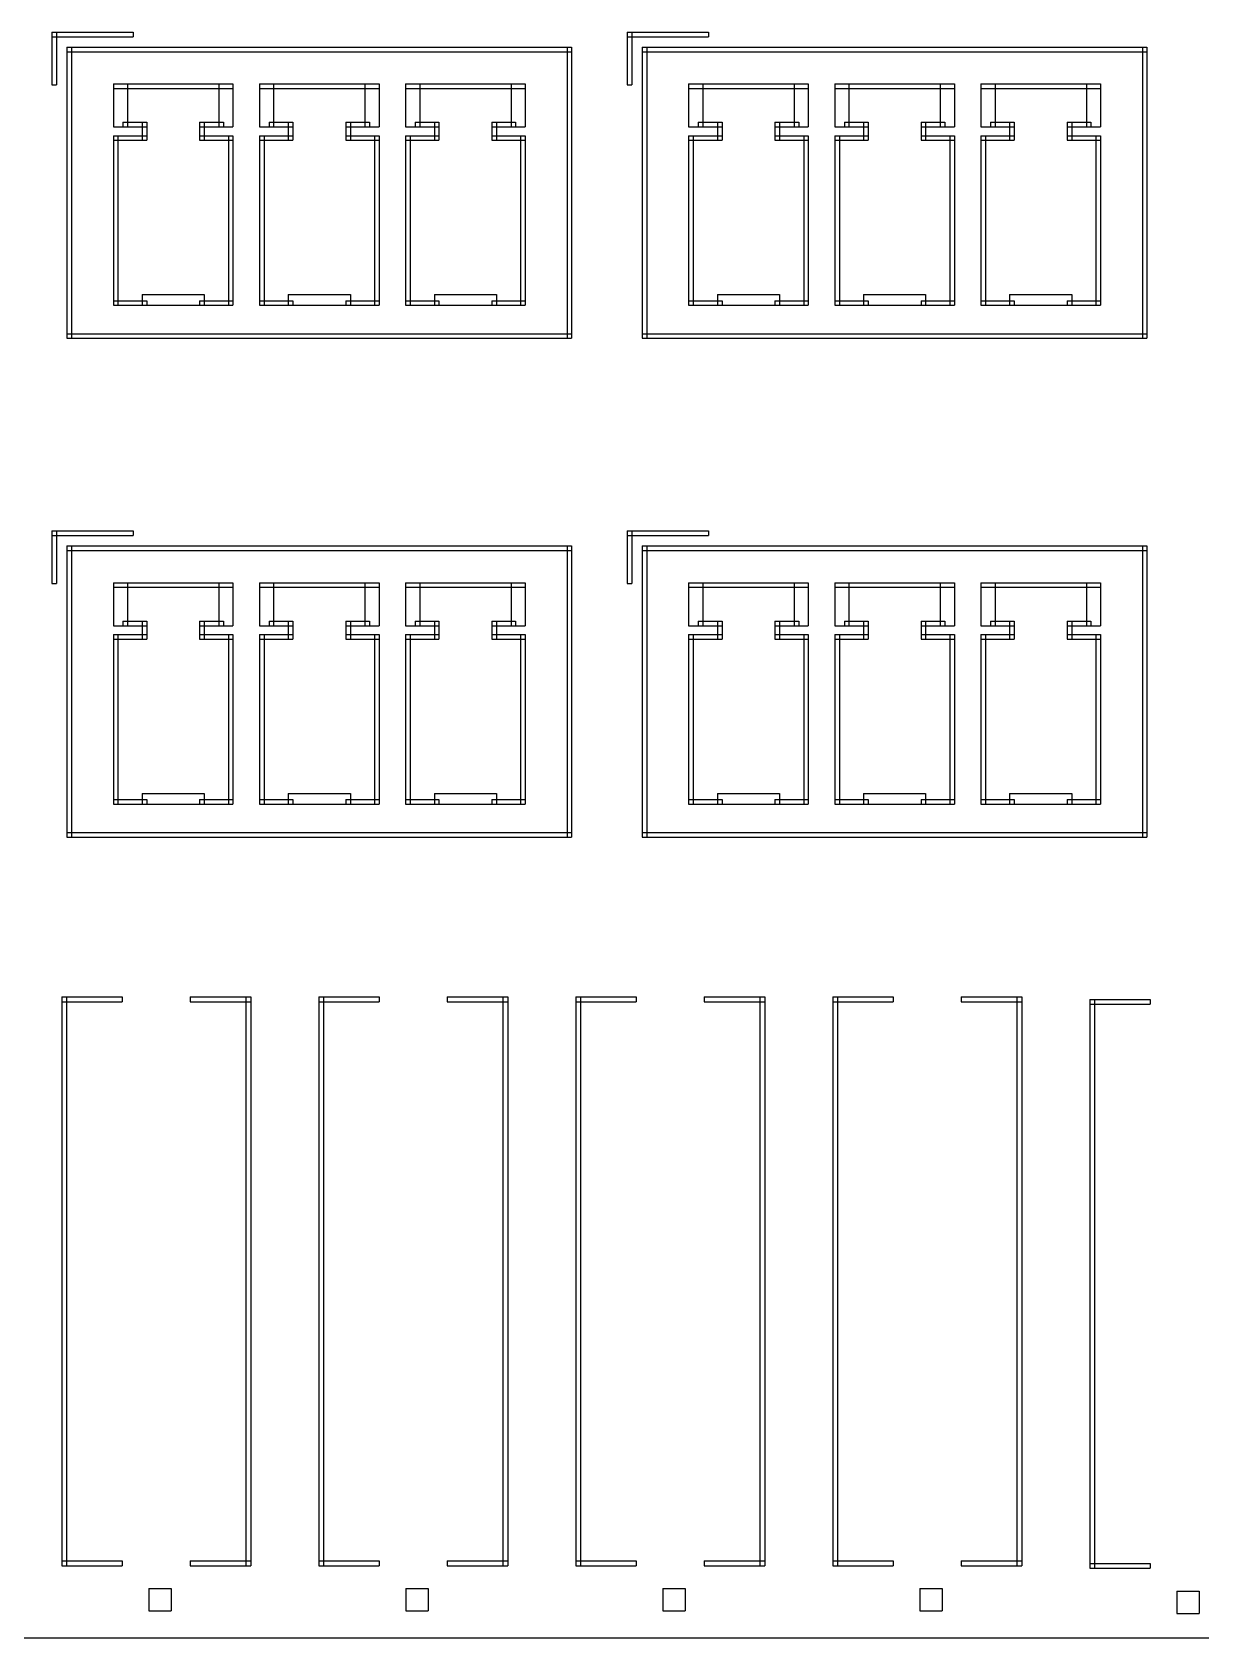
# Model space of a CAD drawing. Header units: metres. Extents: x 0 to 6012, y -4605 to 0.
# Drawn here: x 2931 to 4131, y -4605 to -2957 of the extents above; entities that cross this region are included whole.
import ezdxf

# ---------------------------------------------------------------- set-up
doc = ezdxf.new("R2010")
doc.units = ezdxf.units.M

msp = doc.modelspace()

# ---------------------------------------------------------------- linework, layer by layer
msp.add_line((0, -4604.96063), (5860.23622, -4604.96063))
at = {"layer": '1'}
for p, q in [((2951.377953, -2957.283465), (3034.84252, -2957.283465)), ((2951.377953, -2957.283465), (2951.377953, -2962.007874)), ((2951.377953, -2957.283465), (2956.102362, -2957.283465)), ((2951.377953, -2957.283465), (2951.377953, -3011.220472)), ((2951.377953, -2962.007874), (3034.84252, -2962.007874)), ((2956.102362, -2957.283465), (2956.102362, -3011.220472)), ((3034.84252, -2957.283465), (3034.84252, -2962.007874)), ((3541.929134, -2957.283465), (3625.393701, -2957.283465)), ((3541.929134, -2957.283465), (3541.929134, -2962.007874)), ((3541.929134, -2957.283465), (3546.653543, -2957.283465)), ((3541.929134, -2957.283465), (3541.929134, -3011.220472)), ((3541.929134, -2962.007874), (3625.393701, -2962.007874)), ((3546.653543, -2957.283465), (3546.653543, -3011.220472)), ((3625.393701, -2957.283465), (3625.393701, -2962.007874)), ((2966.732283, -2972.637795), (2971.456693, -2972.637795)), ((2966.732283, -2972.637795), (2966.732283, -3271.456693)), ((2966.732283, -2972.637795), (3484.84252, -2972.637795)), ((2966.732283, -2972.637795), (2966.732283, -2977.362205)), ((2966.732283, -2977.362205), (3484.84252, -2977.362205)), ((2971.456693, -2972.637795), (2971.456693, -3271.456693)), ((3480.11811, -2972.637795), (3484.84252, -2972.637795)), ((3480.11811, -2972.637795), (3480.11811, -3271.456693)), ((3484.84252, -2972.637795), (3484.84252, -2977.362205)), ((3484.84252, -2972.637795), (3484.84252, -3271.456693)), ((3557.283465, -2972.637795), (3562.007874, -2972.637795)), ((3557.283465, -2972.637795), (3557.283465, -3271.456693)), ((3557.283465, -2972.637795), (4075.393701, -2972.637795)), ((3557.283465, -2972.637795), (3557.283465, -2977.362205)), ((3557.283465, -2977.362205), (4075.393701, -2977.362205)), ((3562.007874, -2972.637795), (3562.007874, -3271.456693)), ((4070.669291, -2972.637795), (4075.393701, -2972.637795)), ((4070.669291, -2972.637795), (4070.669291, -3271.456693)), ((4075.393701, -2972.637795), (4075.393701, -2977.362205)), ((4075.393701, -2972.637795), (4075.393701, -3271.456693)), ((2951.377953, -3011.220472), (2956.102362, -3011.220472)), ((3014.370079, -3010.433071), (3028.937008, -3010.433071)), ((3014.370079, -3010.433071), (3014.370079, -3054.527559)), ((3014.370079, -3010.433071), (3137.204724, -3010.433071)), ((3014.370079, -3010.433071), (3014.370079, -3015.15748)), ((3014.370079, -3015.15748), (3137.204724, -3015.15748)), ((3028.937008, -3010.433071), (3028.937008, -3054.527559)), ((3122.637795, -3010.433071), (3137.204724, -3010.433071)), ((3122.637795, -3010.433071), (3122.637795, -3054.527559)), ((3137.204724, -3010.433071), (3137.204724, -3015.15748)), ((3137.204724, -3010.433071), (3137.204724, -3054.527559)), ((3164.370079, -3010.433071), (3287.204724, -3010.433071)), ((3164.370079, -3010.433071), (3164.370079, -3015.15748)), ((3164.370079, -3010.433071), (3178.937008, -3010.433071)), ((3164.370079, -3010.433071), (3164.370079, -3054.527559)), ((3164.370079, -3015.15748), (3287.204724, -3015.15748)), ((3178.937008, -3010.433071), (3178.937008, -3054.527559)), ((3272.637795, -3010.433071), (3287.204724, -3010.433071)), ((3272.637795, -3010.433071), (3272.637795, -3054.527559)), ((3287.204724, -3010.433071), (3287.204724, -3054.527559)), ((3287.204724, -3010.433071), (3287.204724, -3015.15748)), ((3314.370079, -3010.433071), (3437.204724, -3010.433071)), ((3314.370079, -3010.433071), (3314.370079, -3015.15748)), ((3314.370079, -3010.433071), (3328.937008, -3010.433071)), ((3314.370079, -3010.433071), (3314.370079, -3054.527559)), ((3314.370079, -3015.15748), (3437.204724, -3015.15748)), ((3328.937008, -3010.433071), (3328.937008, -3054.527559)), ((3422.637795, -3010.433071), (3437.204724, -3010.433071)), ((3422.637795, -3010.433071), (3422.637795, -3054.527559)), ((3437.204724, -3010.433071), (3437.204724, -3015.15748)), ((3437.204724, -3010.433071), (3437.204724, -3054.527559)), ((3541.929134, -3011.220472), (3546.653543, -3011.220472)), ((3604.92126, -3010.433071), (3619.488189, -3010.433071)), ((3604.92126, -3010.433071), (3604.92126, -3054.527559)), ((3604.92126, -3010.433071), (3727.755906, -3010.433071)), ((3604.92126, -3010.433071), (3604.92126, -3015.15748)), ((3604.92126, -3015.15748), (3727.755906, -3015.15748)), ((3619.488189, -3010.433071), (3619.488189, -3054.527559)), ((3713.188976, -3010.433071), (3727.755906, -3010.433071)), ((3713.188976, -3010.433071), (3713.188976, -3054.527559)), ((3727.755906, -3010.433071), (3727.755906, -3015.15748)), ((3727.755906, -3010.433071), (3727.755906, -3054.527559)), ((3754.92126, -3010.433071), (3877.755906, -3010.433071)), ((3754.92126, -3010.433071), (3754.92126, -3015.15748)), ((3754.92126, -3010.433071), (3769.488189, -3010.433071)), ((3754.92126, -3010.433071), (3754.92126, -3054.527559)), ((3754.92126, -3015.15748), (3877.755906, -3015.15748)), ((3769.488189, -3010.433071), (3769.488189, -3054.527559)), ((3863.188976, -3010.433071), (3877.755906, -3010.433071)), ((3863.188976, -3010.433071), (3863.188976, -3054.527559)), ((3877.755906, -3010.433071), (3877.755906, -3054.527559)), ((3877.755906, -3010.433071), (3877.755906, -3015.15748)), ((3904.92126, -3010.433071), (4027.755906, -3010.433071)), ((3904.92126, -3010.433071), (3904.92126, -3015.15748)), ((3904.92126, -3010.433071), (3919.488189, -3010.433071)), ((3904.92126, -3010.433071), (3904.92126, -3054.527559)), ((3904.92126, -3015.15748), (4027.755906, -3015.15748)), ((3919.488189, -3010.433071), (3919.488189, -3054.527559)), ((4013.188976, -3010.433071), (4027.755906, -3010.433071)), ((4013.188976, -3010.433071), (4013.188976, -3054.527559)), ((4027.755906, -3010.433071), (4027.755906, -3015.15748)), ((4027.755906, -3010.433071), (4027.755906, -3054.527559)), ((3014.370079, -3054.527559), (3028.937008, -3054.527559)), ((3014.370079, -3063.582677), (3019.094488, -3063.582677)), ((3014.370079, -3063.582677), (3014.370079, -3237.598425)), ((3014.370079, -3063.582677), (3048.622047, -3063.582677)), ((3014.370079, -3063.582677), (3014.370079, -3068.307087)), ((3019.094488, -3063.582677), (3019.094488, -3237.598425)), ((3024.212598, -3049.80315), (3048.622047, -3049.80315)), ((3024.212598, -3049.80315), (3024.212598, -3054.527559)), ((3024.212598, -3054.527559), (3048.622047, -3054.527559)), ((3043.897638, -3049.80315), (3048.622047, -3049.80315)), ((3043.897638, -3049.80315), (3043.897638, -3068.307087)), ((3048.622047, -3049.80315), (3048.622047, -3068.307087)), ((3048.622047, -3049.80315), (3048.622047, -3054.527559)), ((3048.622047, -3063.582677), (3048.622047, -3068.307087)), ((3102.952756, -3049.80315), (3127.362205, -3049.80315)), ((3102.952756, -3049.80315), (3102.952756, -3054.527559)), ((3102.952756, -3049.80315), (3107.677165, -3049.80315)), ((3102.952756, -3049.80315), (3102.952756, -3068.307087)), ((3102.952756, -3054.527559), (3127.362205, -3054.527559)), ((3102.952756, -3063.582677), (3137.204724, -3063.582677)), ((3102.952756, -3063.582677), (3102.952756, -3068.307087)), ((3107.677165, -3049.80315), (3107.677165, -3068.307087)), ((3122.637795, -3054.527559), (3137.204724, -3054.527559)), ((3127.362205, -3049.80315), (3127.362205, -3054.527559)), ((3132.480315, -3063.582677), (3137.204724, -3063.582677)), ((3132.480315, -3063.582677), (3132.480315, -3237.598425)), ((3137.204724, -3063.582677), (3137.204724, -3237.598425)), ((3137.204724, -3063.582677), (3137.204724, -3068.307087)), ((3164.370079, -3054.527559), (3178.937008, -3054.527559)), ((3164.370079, -3063.582677), (3198.622047, -3063.582677)), ((3164.370079, -3063.582677), (3164.370079, -3068.307087)), ((3164.370079, -3063.582677), (3169.094488, -3063.582677)), ((3164.370079, -3063.582677), (3164.370079, -3237.598425)), ((3169.094488, -3063.582677), (3169.094488, -3237.598425)), ((3174.212598, -3049.80315), (3198.622047, -3049.80315)), ((3174.212598, -3049.80315), (3174.212598, -3054.527559)), ((3174.212598, -3054.527559), (3198.622047, -3054.527559)), ((3193.897638, -3049.80315), (3198.622047, -3049.80315)), ((3193.897638, -3049.80315), (3193.897638, -3068.307087)), ((3198.622047, -3049.80315), (3198.622047, -3068.307087)), ((3198.622047, -3049.80315), (3198.622047, -3054.527559)), ((3198.622047, -3063.582677), (3198.622047, -3068.307087)), ((3252.952756, -3049.80315), (3277.362205, -3049.80315)), ((3252.952756, -3049.80315), (3252.952756, -3054.527559)), ((3252.952756, -3049.80315), (3257.677165, -3049.80315)), ((3252.952756, -3049.80315), (3252.952756, -3068.307087)), ((3252.952756, -3054.527559), (3277.362205, -3054.527559)), ((3252.952756, -3063.582677), (3287.204724, -3063.582677)), ((3252.952756, -3063.582677), (3252.952756, -3068.307087)), ((3257.677165, -3049.80315), (3257.677165, -3068.307087)), ((3272.637795, -3054.527559), (3287.204724, -3054.527559)), ((3277.362205, -3049.80315), (3277.362205, -3054.527559)), ((3282.480315, -3063.582677), (3287.204724, -3063.582677)), ((3282.480315, -3063.582677), (3282.480315, -3237.598425)), ((3287.204724, -3063.582677), (3287.204724, -3068.307087)), ((3287.204724, -3063.582677), (3287.204724, -3237.598425)), ((3314.370079, -3054.527559), (3328.937008, -3054.527559)), ((3314.370079, -3063.582677), (3319.094488, -3063.582677)), ((3314.370079, -3063.582677), (3314.370079, -3237.598425)), ((3314.370079, -3063.582677), (3348.622047, -3063.582677)), ((3314.370079, -3063.582677), (3314.370079, -3068.307087)), ((3319.094488, -3063.582677), (3319.094488, -3237.598425)), ((3324.212598, -3049.80315), (3348.622047, -3049.80315)), ((3324.212598, -3049.80315), (3324.212598, -3054.527559)), ((3324.212598, -3054.527559), (3348.622047, -3054.527559)), ((3343.897638, -3049.80315), (3348.622047, -3049.80315)), ((3343.897638, -3049.80315), (3343.897638, -3068.307087)), ((3348.622047, -3049.80315), (3348.622047, -3054.527559)), ((3348.622047, -3049.80315), (3348.622047, -3068.307087)), ((3348.622047, -3063.582677), (3348.622047, -3068.307087)), ((3402.952756, -3049.80315), (3407.677165, -3049.80315)), ((3402.952756, -3049.80315), (3402.952756, -3068.307087)), ((3402.952756, -3049.80315), (3427.362205, -3049.80315)), ((3402.952756, -3049.80315), (3402.952756, -3054.527559)), ((3402.952756, -3054.527559), (3427.362205, -3054.527559)), ((3402.952756, -3063.582677), (3437.204724, -3063.582677)), ((3402.952756, -3063.582677), (3402.952756, -3068.307087)), ((3407.677165, -3049.80315), (3407.677165, -3068.307087)), ((3422.637795, -3054.527559), (3437.204724, -3054.527559)), ((3427.362205, -3049.80315), (3427.362205, -3054.527559)), ((3432.480315, -3063.582677), (3437.204724, -3063.582677)), ((3432.480315, -3063.582677), (3432.480315, -3237.598425)), ((3437.204724, -3063.582677), (3437.204724, -3068.307087)), ((3437.204724, -3063.582677), (3437.204724, -3237.598425)), ((3604.92126, -3054.527559), (3619.488189, -3054.527559)), ((3604.92126, -3063.582677), (3609.645669, -3063.582677)), ((3604.92126, -3063.582677), (3604.92126, -3237.598425)), ((3604.92126, -3063.582677), (3639.173228, -3063.582677)), ((3604.92126, -3063.582677), (3604.92126, -3068.307087)), ((3609.645669, -3063.582677), (3609.645669, -3237.598425)), ((3614.76378, -3049.80315), (3639.173228, -3049.80315)), ((3614.76378, -3049.80315), (3614.76378, -3054.527559)), ((3614.76378, -3054.527559), (3639.173228, -3054.527559)), ((3634.448819, -3049.80315), (3639.173228, -3049.80315)), ((3634.448819, -3049.80315), (3634.448819, -3068.307087)), ((3639.173228, -3049.80315), (3639.173228, -3068.307087)), ((3639.173228, -3049.80315), (3639.173228, -3054.527559)), ((3639.173228, -3063.582677), (3639.173228, -3068.307087)), ((3693.503937, -3049.80315), (3717.913386, -3049.80315)), ((3693.503937, -3049.80315), (3693.503937, -3054.527559)), ((3693.503937, -3049.80315), (3698.228346, -3049.80315)), ((3693.503937, -3049.80315), (3693.503937, -3068.307087)), ((3693.503937, -3054.527559), (3717.913386, -3054.527559)), ((3693.503937, -3063.582677), (3727.755906, -3063.582677)), ((3693.503937, -3063.582677), (3693.503937, -3068.307087)), ((3698.228346, -3049.80315), (3698.228346, -3068.307087)), ((3713.188976, -3054.527559), (3727.755906, -3054.527559)), ((3717.913386, -3049.80315), (3717.913386, -3054.527559)), ((3723.031496, -3063.582677), (3727.755906, -3063.582677)), ((3723.031496, -3063.582677), (3723.031496, -3237.598425)), ((3727.755906, -3063.582677), (3727.755906, -3237.598425)), ((3727.755906, -3063.582677), (3727.755906, -3068.307087)), ((3754.92126, -3054.527559), (3769.488189, -3054.527559)), ((3754.92126, -3063.582677), (3789.173228, -3063.582677)), ((3754.92126, -3063.582677), (3754.92126, -3068.307087)), ((3754.92126, -3063.582677), (3759.645669, -3063.582677)), ((3754.92126, -3063.582677), (3754.92126, -3237.598425)), ((3759.645669, -3063.582677), (3759.645669, -3237.598425)), ((3764.76378, -3049.80315), (3789.173228, -3049.80315)), ((3764.76378, -3049.80315), (3764.76378, -3054.527559)), ((3764.76378, -3054.527559), (3789.173228, -3054.527559)), ((3784.448819, -3049.80315), (3789.173228, -3049.80315)), ((3784.448819, -3049.80315), (3784.448819, -3068.307087)), ((3789.173228, -3049.80315), (3789.173228, -3068.307087)), ((3789.173228, -3049.80315), (3789.173228, -3054.527559)), ((3789.173228, -3063.582677), (3789.173228, -3068.307087)), ((3843.503937, -3049.80315), (3867.913386, -3049.80315)), ((3843.503937, -3049.80315), (3843.503937, -3054.527559)), ((3843.503937, -3049.80315), (3848.228346, -3049.80315)), ((3843.503937, -3049.80315), (3843.503937, -3068.307087)), ((3843.503937, -3054.527559), (3867.913386, -3054.527559)), ((3843.503937, -3063.582677), (3877.755906, -3063.582677)), ((3843.503937, -3063.582677), (3843.503937, -3068.307087)), ((3848.228346, -3049.80315), (3848.228346, -3068.307087)), ((3863.188976, -3054.527559), (3877.755906, -3054.527559)), ((3867.913386, -3049.80315), (3867.913386, -3054.527559)), ((3873.031496, -3063.582677), (3877.755906, -3063.582677)), ((3873.031496, -3063.582677), (3873.031496, -3237.598425)), ((3877.755906, -3063.582677), (3877.755906, -3068.307087)), ((3877.755906, -3063.582677), (3877.755906, -3237.598425)), ((3904.92126, -3054.527559), (3919.488189, -3054.527559)), ((3904.92126, -3063.582677), (3909.645669, -3063.582677)), ((3904.92126, -3063.582677), (3904.92126, -3237.598425)), ((3904.92126, -3063.582677), (3939.173228, -3063.582677)), ((3904.92126, -3063.582677), (3904.92126, -3068.307087)), ((3909.645669, -3063.582677), (3909.645669, -3237.598425)), ((3914.76378, -3049.80315), (3939.173228, -3049.80315)), ((3914.76378, -3049.80315), (3914.76378, -3054.527559)), ((3914.76378, -3054.527559), (3939.173228, -3054.527559)), ((3934.448819, -3049.80315), (3939.173228, -3049.80315)), ((3934.448819, -3049.80315), (3934.448819, -3068.307087)), ((3939.173228, -3049.80315), (3939.173228, -3054.527559)), ((3939.173228, -3049.80315), (3939.173228, -3068.307087)), ((3939.173228, -3063.582677), (3939.173228, -3068.307087)), ((3993.503937, -3049.80315), (3998.228346, -3049.80315)), ((3993.503937, -3049.80315), (3993.503937, -3068.307087)), ((3993.503937, -3049.80315), (4017.913386, -3049.80315)), ((3993.503937, -3049.80315), (3993.503937, -3054.527559)), ((3993.503937, -3054.527559), (4017.913386, -3054.527559)), ((3993.503937, -3063.582677), (4027.755906, -3063.582677)), ((3993.503937, -3063.582677), (3993.503937, -3068.307087)), ((3998.228346, -3049.80315), (3998.228346, -3068.307087)), ((4013.188976, -3054.527559), (4027.755906, -3054.527559)), ((4017.913386, -3049.80315), (4017.913386, -3054.527559)), ((4023.031496, -3063.582677), (4027.755906, -3063.582677)), ((4023.031496, -3063.582677), (4023.031496, -3237.598425)), ((4027.755906, -3063.582677), (4027.755906, -3068.307087)), ((4027.755906, -3063.582677), (4027.755906, -3237.598425)), ((3014.370079, -3068.307087), (3048.622047, -3068.307087)), ((3043.897638, -3068.307087), (3048.622047, -3068.307087)), ((3102.952756, -3068.307087), (3107.677165, -3068.307087)), ((3102.952756, -3068.307087), (3137.204724, -3068.307087)), ((3164.370079, -3068.307087), (3198.622047, -3068.307087)), ((3193.897638, -3068.307087), (3198.622047, -3068.307087)), ((3252.952756, -3068.307087), (3287.204724, -3068.307087)), ((3252.952756, -3068.307087), (3257.677165, -3068.307087)), ((3314.370079, -3068.307087), (3348.622047, -3068.307087)), ((3343.897638, -3068.307087), (3348.622047, -3068.307087)), ((3402.952756, -3068.307087), (3407.677165, -3068.307087)), ((3402.952756, -3068.307087), (3437.204724, -3068.307087)), ((3604.92126, -3068.307087), (3639.173228, -3068.307087)), ((3634.448819, -3068.307087), (3639.173228, -3068.307087)), ((3693.503937, -3068.307087), (3698.228346, -3068.307087)), ((3693.503937, -3068.307087), (3727.755906, -3068.307087)), ((3754.92126, -3068.307087), (3789.173228, -3068.307087)), ((3784.448819, -3068.307087), (3789.173228, -3068.307087)), ((3843.503937, -3068.307087), (3877.755906, -3068.307087)), ((3843.503937, -3068.307087), (3848.228346, -3068.307087)), ((3904.92126, -3068.307087), (3939.173228, -3068.307087)), ((3934.448819, -3068.307087), (3939.173228, -3068.307087)), ((3993.503937, -3068.307087), (3998.228346, -3068.307087)), ((3993.503937, -3068.307087), (4027.755906, -3068.307087)), ((3043.897638, -3226.65), (3107.663268, -3226.65)), ((3043.897638, -3226.65), (3043.897638, -3237.598425)), ((3107.663268, -3226.65), (3107.663268, -3237.598425)), ((3193.897638, -3226.65), (3257.663268, -3226.65)), ((3193.897638, -3226.65), (3193.897638, -3237.598425)), ((3257.663268, -3226.65), (3257.663268, -3237.598425)), ((3343.897638, -3226.65), (3407.663268, -3226.65)), ((3343.897638, -3226.65), (3343.897638, -3237.598425)), ((3407.663268, -3226.65), (3407.663268, -3237.598425)), ((3634.448819, -3226.65), (3698.214449, -3226.65)), ((3634.448819, -3226.65), (3634.448819, -3237.598425)), ((3698.214449, -3226.65), (3698.214449, -3237.598425)), ((3784.448819, -3226.65), (3848.214449, -3226.65)), ((3784.448819, -3226.65), (3784.448819, -3237.598425)), ((3848.214449, -3226.65), (3848.214449, -3237.598425)), ((3934.448819, -3226.65), (3998.214449, -3226.65)), ((3934.448819, -3226.65), (3934.448819, -3237.598425)), ((3998.214449, -3226.65), (3998.214449, -3237.598425)), ((3014.370079, -3232.874016), (3048.622047, -3232.874016)), ((3014.370079, -3232.874016), (3014.370079, -3237.598425)), ((3014.370079, -3237.598425), (3019.094488, -3237.598425)), ((3014.370079, -3237.598425), (3048.622047, -3237.598425)), ((3043.897638, -3237.598425), (3107.663268, -3237.598425)), ((3048.622047, -3232.874016), (3048.622047, -3237.598425)), ((3102.952756, -3232.874016), (3137.204724, -3232.874016)), ((3102.952756, -3232.874016), (3102.952756, -3237.598425)), ((3102.952756, -3237.598425), (3137.204724, -3237.598425)), ((3132.480315, -3237.598425), (3137.204724, -3237.598425)), ((3137.204724, -3232.874016), (3137.204724, -3237.598425)), ((3164.370079, -3232.874016), (3198.622047, -3232.874016)), ((3164.370079, -3232.874016), (3164.370079, -3237.598425)), ((3164.370079, -3237.598425), (3198.622047, -3237.598425)), ((3164.370079, -3237.598425), (3169.094488, -3237.598425)), ((3193.897638, -3237.598425), (3257.663268, -3237.598425)), ((3198.622047, -3232.874016), (3198.622047, -3237.598425)), ((3252.952756, -3232.874016), (3287.204724, -3232.874016)), ((3252.952756, -3232.874016), (3252.952756, -3237.598425)), ((3252.952756, -3237.598425), (3287.204724, -3237.598425)), ((3282.480315, -3237.598425), (3287.204724, -3237.598425)), ((3287.204724, -3232.874016), (3287.204724, -3237.598425)), ((3314.370079, -3232.874016), (3348.622047, -3232.874016)), ((3314.370079, -3232.874016), (3314.370079, -3237.598425)), ((3314.370079, -3237.598425), (3348.622047, -3237.598425)), ((3314.370079, -3237.598425), (3319.094488, -3237.598425)), ((3343.897638, -3237.598425), (3407.663268, -3237.598425)), ((3348.622047, -3232.874016), (3348.622047, -3237.598425)), ((3402.952756, -3232.874016), (3437.204724, -3232.874016)), ((3402.952756, -3232.874016), (3402.952756, -3237.598425)), ((3402.952756, -3237.598425), (3437.204724, -3237.598425)), ((3432.480315, -3237.598425), (3437.204724, -3237.598425)), ((3437.204724, -3232.874016), (3437.204724, -3237.598425)), ((3604.92126, -3232.874016), (3639.173228, -3232.874016)), ((3604.92126, -3232.874016), (3604.92126, -3237.598425)), ((3604.92126, -3237.598425), (3609.645669, -3237.598425)), ((3604.92126, -3237.598425), (3639.173228, -3237.598425)), ((3634.448819, -3237.598425), (3698.214449, -3237.598425)), ((3639.173228, -3232.874016), (3639.173228, -3237.598425)), ((3693.503937, -3232.874016), (3727.755906, -3232.874016)), ((3693.503937, -3232.874016), (3693.503937, -3237.598425)), ((3693.503937, -3237.598425), (3727.755906, -3237.598425)), ((3723.031496, -3237.598425), (3727.755906, -3237.598425)), ((3727.755906, -3232.874016), (3727.755906, -3237.598425)), ((3754.92126, -3232.874016), (3789.173228, -3232.874016)), ((3754.92126, -3232.874016), (3754.92126, -3237.598425)), ((3754.92126, -3237.598425), (3789.173228, -3237.598425)), ((3754.92126, -3237.598425), (3759.645669, -3237.598425)), ((3784.448819, -3237.598425), (3848.214449, -3237.598425)), ((3789.173228, -3232.874016), (3789.173228, -3237.598425)), ((3843.503937, -3232.874016), (3877.755906, -3232.874016)), ((3843.503937, -3232.874016), (3843.503937, -3237.598425)), ((3843.503937, -3237.598425), (3877.755906, -3237.598425)), ((3873.031496, -3237.598425), (3877.755906, -3237.598425)), ((3877.755906, -3232.874016), (3877.755906, -3237.598425)), ((3904.92126, -3232.874016), (3939.173228, -3232.874016)), ((3904.92126, -3232.874016), (3904.92126, -3237.598425)), ((3904.92126, -3237.598425), (3939.173228, -3237.598425)), ((3904.92126, -3237.598425), (3909.645669, -3237.598425)), ((3934.448819, -3237.598425), (3998.214449, -3237.598425)), ((3939.173228, -3232.874016), (3939.173228, -3237.598425)), ((3993.503937, -3232.874016), (4027.755906, -3232.874016)), ((3993.503937, -3232.874016), (3993.503937, -3237.598425)), ((3993.503937, -3237.598425), (4027.755906, -3237.598425)), ((4023.031496, -3237.598425), (4027.755906, -3237.598425)), ((4027.755906, -3232.874016), (4027.755906, -3237.598425)), ((2966.732283, -3266.732283), (3484.84252, -3266.732283)), ((2966.732283, -3266.732283), (2966.732283, -3271.456693)), ((2966.732283, -3271.456693), (2971.456693, -3271.456693)), ((2966.732283, -3271.456693), (3484.84252, -3271.456693)), ((3480.11811, -3271.456693), (3484.84252, -3271.456693)), ((3484.84252, -3266.732283), (3484.84252, -3271.456693)), ((3557.283465, -3266.732283), (4075.393701, -3266.732283)), ((3557.283465, -3266.732283), (3557.283465, -3271.456693)), ((3557.283465, -3271.456693), (3562.007874, -3271.456693)), ((3557.283465, -3271.456693), (4075.393701, -3271.456693)), ((4070.669291, -3271.456693), (4075.393701, -3271.456693)), ((4075.393701, -3266.732283), (4075.393701, -3271.456693)), ((2951.377953, -3469.094488), (3034.84252, -3469.094488)), ((2951.377953, -3469.094488), (2951.377953, -3473.818898)), ((2951.377953, -3469.094488), (2956.102362, -3469.094488)), ((2951.377953, -3469.094488), (2951.377953, -3523.031496)), ((2951.377953, -3473.818898), (3034.84252, -3473.818898)), ((2956.102362, -3469.094488), (2956.102362, -3523.031496)), ((3034.84252, -3469.094488), (3034.84252, -3473.818898)), ((3541.929134, -3469.094488), (3625.393701, -3469.094488)), ((3541.929134, -3469.094488), (3541.929134, -3473.818898)), ((3541.929134, -3469.094488), (3546.653543, -3469.094488)), ((3541.929134, -3469.094488), (3541.929134, -3523.031496)), ((3541.929134, -3473.818898), (3625.393701, -3473.818898)), ((3546.653543, -3469.094488), (3546.653543, -3523.031496)), ((3625.393701, -3469.094488), (3625.393701, -3473.818898)), ((2966.732283, -3484.448819), (2971.456693, -3484.448819)), ((2966.732283, -3484.448819), (2966.732283, -3783.267717)), ((2966.732283, -3484.448819), (3484.84252, -3484.448819)), ((2966.732283, -3484.448819), (2966.732283, -3489.173228)), ((2966.732283, -3489.173228), (3484.84252, -3489.173228)), ((2971.456693, -3484.448819), (2971.456693, -3783.267717)), ((3480.11811, -3484.448819), (3484.84252, -3484.448819)), ((3480.11811, -3484.448819), (3480.11811, -3783.267717)), ((3484.84252, -3484.448819), (3484.84252, -3489.173228)), ((3484.84252, -3484.448819), (3484.84252, -3783.267717)), ((3557.283465, -3484.448819), (3562.007874, -3484.448819)), ((3557.283465, -3484.448819), (3557.283465, -3783.267717)), ((3557.283465, -3484.448819), (4075.393701, -3484.448819)), ((3557.283465, -3484.448819), (3557.283465, -3489.173228)), ((3557.283465, -3489.173228), (4075.393701, -3489.173228)), ((3562.007874, -3484.448819), (3562.007874, -3783.267717)), ((4070.669291, -3484.448819), (4075.393701, -3484.448819)), ((4070.669291, -3484.448819), (4070.669291, -3783.267717)), ((4075.393701, -3484.448819), (4075.393701, -3489.173228)), ((4075.393701, -3484.448819), (4075.393701, -3783.267717)), ((2951.377953, -3523.031496), (2956.102362, -3523.031496)), ((3014.370079, -3522.244094), (3028.937008, -3522.244094)), ((3014.370079, -3522.244094), (3014.370079, -3566.338583)), ((3014.370079, -3522.244094), (3137.204724, -3522.244094)), ((3014.370079, -3522.244094), (3014.370079, -3526.968504)), ((3028.937008, -3522.244094), (3028.937008, -3566.338583)), ((3122.637795, -3522.244094), (3137.204724, -3522.244094)), ((3122.637795, -3522.244094), (3122.637795, -3566.338583)), ((3137.204724, -3522.244094), (3137.204724, -3526.968504)), ((3137.204724, -3522.244094), (3137.204724, -3566.338583)), ((3164.370079, -3522.244094), (3287.204724, -3522.244094)), ((3164.370079, -3522.244094), (3164.370079, -3526.968504)), ((3164.370079, -3522.244094), (3178.937008, -3522.244094)), ((3164.370079, -3522.244094), (3164.370079, -3566.338583)), ((3178.937008, -3522.244094), (3178.937008, -3566.338583)), ((3272.637795, -3522.244094), (3287.204724, -3522.244094)), ((3272.637795, -3522.244094), (3272.637795, -3566.338583)), ((3287.204724, -3522.244094), (3287.204724, -3566.338583)), ((3287.204724, -3522.244094), (3287.204724, -3526.968504)), ((3314.370079, -3522.244094), (3437.204724, -3522.244094)), ((3314.370079, -3522.244094), (3314.370079, -3526.968504)), ((3314.370079, -3522.244094), (3328.937008, -3522.244094)), ((3314.370079, -3522.244094), (3314.370079, -3566.338583)), ((3328.937008, -3522.244094), (3328.937008, -3566.338583)), ((3422.637795, -3522.244094), (3437.204724, -3522.244094)), ((3422.637795, -3522.244094), (3422.637795, -3566.338583)), ((3437.204724, -3522.244094), (3437.204724, -3526.968504)), ((3437.204724, -3522.244094), (3437.204724, -3566.338583)), ((3541.929134, -3523.031496), (3546.653543, -3523.031496)), ((3604.92126, -3522.244094), (3619.488189, -3522.244094)), ((3604.92126, -3522.244094), (3604.92126, -3566.338583)), ((3604.92126, -3522.244094), (3727.755906, -3522.244094)), ((3604.92126, -3522.244094), (3604.92126, -3526.968504)), ((3619.488189, -3522.244094), (3619.488189, -3566.338583)), ((3713.188976, -3522.244094), (3727.755906, -3522.244094)), ((3713.188976, -3522.244094), (3713.188976, -3566.338583)), ((3727.755906, -3522.244094), (3727.755906, -3526.968504)), ((3727.755906, -3522.244094), (3727.755906, -3566.338583)), ((3754.92126, -3522.244094), (3877.755906, -3522.244094)), ((3754.92126, -3522.244094), (3754.92126, -3526.968504)), ((3754.92126, -3522.244094), (3769.488189, -3522.244094)), ((3754.92126, -3522.244094), (3754.92126, -3566.338583)), ((3769.488189, -3522.244094), (3769.488189, -3566.338583)), ((3863.188976, -3522.244094), (3877.755906, -3522.244094)), ((3863.188976, -3522.244094), (3863.188976, -3566.338583)), ((3877.755906, -3522.244094), (3877.755906, -3566.338583)), ((3877.755906, -3522.244094), (3877.755906, -3526.968504)), ((3904.92126, -3522.244094), (4027.755906, -3522.244094)), ((3904.92126, -3522.244094), (3904.92126, -3526.968504)), ((3904.92126, -3522.244094), (3919.488189, -3522.244094)), ((3904.92126, -3522.244094), (3904.92126, -3566.338583)), ((3919.488189, -3522.244094), (3919.488189, -3566.338583)), ((4013.188976, -3522.244094), (4027.755906, -3522.244094)), ((4013.188976, -3522.244094), (4013.188976, -3566.338583)), ((4027.755906, -3522.244094), (4027.755906, -3526.968504)), ((4027.755906, -3522.244094), (4027.755906, -3566.338583)), ((3014.370079, -3526.968504), (3137.204724, -3526.968504)), ((3164.370079, -3526.968504), (3287.204724, -3526.968504)), ((3314.370079, -3526.968504), (3437.204724, -3526.968504)), ((3604.92126, -3526.968504), (3727.755906, -3526.968504)), ((3754.92126, -3526.968504), (3877.755906, -3526.968504)), ((3904.92126, -3526.968504), (4027.755906, -3526.968504)), ((3014.370079, -3566.338583), (3028.937008, -3566.338583)), ((3014.370079, -3575.393701), (3019.094488, -3575.393701)), ((3014.370079, -3575.393701), (3014.370079, -3749.409449)), ((3014.370079, -3575.393701), (3048.622047, -3575.393701)), ((3014.370079, -3575.393701), (3014.370079, -3580.11811)), ((3019.094488, -3575.393701), (3019.094488, -3749.409449)), ((3024.212598, -3561.614173), (3048.622047, -3561.614173)), ((3024.212598, -3561.614173), (3024.212598, -3566.338583)), ((3024.212598, -3566.338583), (3048.622047, -3566.338583)), ((3043.897638, -3561.614173), (3048.622047, -3561.614173)), ((3043.897638, -3561.614173), (3043.897638, -3580.11811)), ((3048.622047, -3561.614173), (3048.622047, -3580.11811)), ((3048.622047, -3561.614173), (3048.622047, -3566.338583)), ((3048.622047, -3575.393701), (3048.622047, -3580.11811)), ((3102.952756, -3561.614173), (3127.362205, -3561.614173)), ((3102.952756, -3561.614173), (3102.952756, -3566.338583)), ((3102.952756, -3561.614173), (3107.677165, -3561.614173)), ((3102.952756, -3561.614173), (3102.952756, -3580.11811)), ((3102.952756, -3566.338583), (3127.362205, -3566.338583)), ((3102.952756, -3575.393701), (3137.204724, -3575.393701)), ((3102.952756, -3575.393701), (3102.952756, -3580.11811)), ((3107.677165, -3561.614173), (3107.677165, -3580.11811)), ((3122.637795, -3566.338583), (3137.204724, -3566.338583)), ((3127.362205, -3561.614173), (3127.362205, -3566.338583)), ((3132.480315, -3575.393701), (3137.204724, -3575.393701)), ((3132.480315, -3575.393701), (3132.480315, -3749.409449)), ((3137.204724, -3575.393701), (3137.204724, -3749.409449)), ((3137.204724, -3575.393701), (3137.204724, -3580.11811)), ((3164.370079, -3566.338583), (3178.937008, -3566.338583)), ((3164.370079, -3575.393701), (3198.622047, -3575.393701)), ((3164.370079, -3575.393701), (3164.370079, -3580.11811)), ((3164.370079, -3575.393701), (3169.094488, -3575.393701)), ((3164.370079, -3575.393701), (3164.370079, -3749.409449)), ((3169.094488, -3575.393701), (3169.094488, -3749.409449)), ((3174.212598, -3561.614173), (3198.622047, -3561.614173)), ((3174.212598, -3561.614173), (3174.212598, -3566.338583)), ((3174.212598, -3566.338583), (3198.622047, -3566.338583)), ((3193.897638, -3561.614173), (3198.622047, -3561.614173)), ((3193.897638, -3561.614173), (3193.897638, -3580.11811)), ((3198.622047, -3561.614173), (3198.622047, -3580.11811)), ((3198.622047, -3561.614173), (3198.622047, -3566.338583)), ((3198.622047, -3575.393701), (3198.622047, -3580.11811)), ((3252.952756, -3561.614173), (3277.362205, -3561.614173)), ((3252.952756, -3561.614173), (3252.952756, -3566.338583)), ((3252.952756, -3561.614173), (3257.677165, -3561.614173)), ((3252.952756, -3561.614173), (3252.952756, -3580.11811)), ((3252.952756, -3566.338583), (3277.362205, -3566.338583)), ((3252.952756, -3575.393701), (3287.204724, -3575.393701)), ((3252.952756, -3575.393701), (3252.952756, -3580.11811)), ((3257.677165, -3561.614173), (3257.677165, -3580.11811)), ((3272.637795, -3566.338583), (3287.204724, -3566.338583)), ((3277.362205, -3561.614173), (3277.362205, -3566.338583)), ((3282.480315, -3575.393701), (3287.204724, -3575.393701)), ((3282.480315, -3575.393701), (3282.480315, -3749.409449)), ((3287.204724, -3575.393701), (3287.204724, -3580.11811)), ((3287.204724, -3575.393701), (3287.204724, -3749.409449)), ((3314.370079, -3566.338583), (3328.937008, -3566.338583)), ((3314.370079, -3575.393701), (3319.094488, -3575.393701)), ((3314.370079, -3575.393701), (3314.370079, -3749.409449)), ((3314.370079, -3575.393701), (3348.622047, -3575.393701)), ((3314.370079, -3575.393701), (3314.370079, -3580.11811)), ((3319.094488, -3575.393701), (3319.094488, -3749.409449)), ((3324.212598, -3561.614173), (3348.622047, -3561.614173)), ((3324.212598, -3561.614173), (3324.212598, -3566.338583)), ((3324.212598, -3566.338583), (3348.622047, -3566.338583)), ((3343.897638, -3561.614173), (3348.622047, -3561.614173)), ((3343.897638, -3561.614173), (3343.897638, -3580.11811)), ((3348.622047, -3561.614173), (3348.622047, -3566.338583)), ((3348.622047, -3561.614173), (3348.622047, -3580.11811)), ((3348.622047, -3575.393701), (3348.622047, -3580.11811)), ((3402.952756, -3561.614173), (3407.677165, -3561.614173)), ((3402.952756, -3561.614173), (3402.952756, -3580.11811)), ((3402.952756, -3561.614173), (3427.362205, -3561.614173)), ((3402.952756, -3561.614173), (3402.952756, -3566.338583)), ((3402.952756, -3566.338583), (3427.362205, -3566.338583)), ((3402.952756, -3575.393701), (3437.204724, -3575.393701)), ((3402.952756, -3575.393701), (3402.952756, -3580.11811)), ((3407.677165, -3561.614173), (3407.677165, -3580.11811)), ((3422.637795, -3566.338583), (3437.204724, -3566.338583)), ((3427.362205, -3561.614173), (3427.362205, -3566.338583)), ((3432.480315, -3575.393701), (3437.204724, -3575.393701)), ((3432.480315, -3575.393701), (3432.480315, -3749.409449)), ((3437.204724, -3575.393701), (3437.204724, -3580.11811)), ((3437.204724, -3575.393701), (3437.204724, -3749.409449)), ((3604.92126, -3566.338583), (3619.488189, -3566.338583)), ((3604.92126, -3575.393701), (3609.645669, -3575.393701)), ((3604.92126, -3575.393701), (3604.92126, -3749.409449)), ((3604.92126, -3575.393701), (3639.173228, -3575.393701)), ((3604.92126, -3575.393701), (3604.92126, -3580.11811)), ((3609.645669, -3575.393701), (3609.645669, -3749.409449)), ((3614.76378, -3561.614173), (3639.173228, -3561.614173)), ((3614.76378, -3561.614173), (3614.76378, -3566.338583)), ((3614.76378, -3566.338583), (3639.173228, -3566.338583)), ((3634.448819, -3561.614173), (3639.173228, -3561.614173)), ((3634.448819, -3561.614173), (3634.448819, -3580.11811)), ((3639.173228, -3561.614173), (3639.173228, -3580.11811)), ((3639.173228, -3561.614173), (3639.173228, -3566.338583)), ((3639.173228, -3575.393701), (3639.173228, -3580.11811)), ((3693.503937, -3561.614173), (3717.913386, -3561.614173)), ((3693.503937, -3561.614173), (3693.503937, -3566.338583)), ((3693.503937, -3561.614173), (3698.228346, -3561.614173)), ((3693.503937, -3561.614173), (3693.503937, -3580.11811)), ((3693.503937, -3566.338583), (3717.913386, -3566.338583)), ((3693.503937, -3575.393701), (3727.755906, -3575.393701)), ((3693.503937, -3575.393701), (3693.503937, -3580.11811)), ((3698.228346, -3561.614173), (3698.228346, -3580.11811)), ((3713.188976, -3566.338583), (3727.755906, -3566.338583)), ((3717.913386, -3561.614173), (3717.913386, -3566.338583)), ((3723.031496, -3575.393701), (3727.755906, -3575.393701)), ((3723.031496, -3575.393701), (3723.031496, -3749.409449)), ((3727.755906, -3575.393701), (3727.755906, -3749.409449)), ((3727.755906, -3575.393701), (3727.755906, -3580.11811)), ((3754.92126, -3566.338583), (3769.488189, -3566.338583)), ((3754.92126, -3575.393701), (3789.173228, -3575.393701)), ((3754.92126, -3575.393701), (3754.92126, -3580.11811)), ((3754.92126, -3575.393701), (3759.645669, -3575.393701)), ((3754.92126, -3575.393701), (3754.92126, -3749.409449)), ((3759.645669, -3575.393701), (3759.645669, -3749.409449)), ((3764.76378, -3561.614173), (3789.173228, -3561.614173)), ((3764.76378, -3561.614173), (3764.76378, -3566.338583)), ((3764.76378, -3566.338583), (3789.173228, -3566.338583)), ((3784.448819, -3561.614173), (3789.173228, -3561.614173)), ((3784.448819, -3561.614173), (3784.448819, -3580.11811)), ((3789.173228, -3561.614173), (3789.173228, -3580.11811)), ((3789.173228, -3561.614173), (3789.173228, -3566.338583)), ((3789.173228, -3575.393701), (3789.173228, -3580.11811)), ((3843.503937, -3561.614173), (3867.913386, -3561.614173)), ((3843.503937, -3561.614173), (3843.503937, -3566.338583)), ((3843.503937, -3561.614173), (3848.228346, -3561.614173)), ((3843.503937, -3561.614173), (3843.503937, -3580.11811)), ((3843.503937, -3566.338583), (3867.913386, -3566.338583)), ((3843.503937, -3575.393701), (3877.755906, -3575.393701)), ((3843.503937, -3575.393701), (3843.503937, -3580.11811)), ((3848.228346, -3561.614173), (3848.228346, -3580.11811)), ((3863.188976, -3566.338583), (3877.755906, -3566.338583)), ((3867.913386, -3561.614173), (3867.913386, -3566.338583)), ((3873.031496, -3575.393701), (3877.755906, -3575.393701)), ((3873.031496, -3575.393701), (3873.031496, -3749.409449)), ((3877.755906, -3575.393701), (3877.755906, -3580.11811)), ((3877.755906, -3575.393701), (3877.755906, -3749.409449)), ((3904.92126, -3566.338583), (3919.488189, -3566.338583)), ((3904.92126, -3575.393701), (3909.645669, -3575.393701)), ((3904.92126, -3575.393701), (3904.92126, -3749.409449)), ((3904.92126, -3575.393701), (3939.173228, -3575.393701)), ((3904.92126, -3575.393701), (3904.92126, -3580.11811)), ((3909.645669, -3575.393701), (3909.645669, -3749.409449)), ((3914.76378, -3561.614173), (3939.173228, -3561.614173)), ((3914.76378, -3561.614173), (3914.76378, -3566.338583)), ((3914.76378, -3566.338583), (3939.173228, -3566.338583)), ((3934.448819, -3561.614173), (3939.173228, -3561.614173)), ((3934.448819, -3561.614173), (3934.448819, -3580.11811)), ((3939.173228, -3561.614173), (3939.173228, -3566.338583)), ((3939.173228, -3561.614173), (3939.173228, -3580.11811)), ((3939.173228, -3575.393701), (3939.173228, -3580.11811)), ((3993.503937, -3561.614173), (3998.228346, -3561.614173)), ((3993.503937, -3561.614173), (3993.503937, -3580.11811)), ((3993.503937, -3561.614173), (4017.913386, -3561.614173)), ((3993.503937, -3561.614173), (3993.503937, -3566.338583)), ((3993.503937, -3566.338583), (4017.913386, -3566.338583)), ((3993.503937, -3575.393701), (4027.755906, -3575.393701)), ((3993.503937, -3575.393701), (3993.503937, -3580.11811)), ((3998.228346, -3561.614173), (3998.228346, -3580.11811)), ((4013.188976, -3566.338583), (4027.755906, -3566.338583)), ((4017.913386, -3561.614173), (4017.913386, -3566.338583)), ((4023.031496, -3575.393701), (4027.755906, -3575.393701)), ((4023.031496, -3575.393701), (4023.031496, -3749.409449)), ((4027.755906, -3575.393701), (4027.755906, -3580.11811)), ((4027.755906, -3575.393701), (4027.755906, -3749.409449)), ((3014.370079, -3580.11811), (3048.622047, -3580.11811)), ((3043.897638, -3580.11811), (3048.622047, -3580.11811)), ((3102.952756, -3580.11811), (3107.677165, -3580.11811)), ((3102.952756, -3580.11811), (3137.204724, -3580.11811)), ((3164.370079, -3580.11811), (3198.622047, -3580.11811)), ((3193.897638, -3580.11811), (3198.622047, -3580.11811)), ((3252.952756, -3580.11811), (3287.204724, -3580.11811)), ((3252.952756, -3580.11811), (3257.677165, -3580.11811)), ((3314.370079, -3580.11811), (3348.622047, -3580.11811)), ((3343.897638, -3580.11811), (3348.622047, -3580.11811)), ((3402.952756, -3580.11811), (3407.677165, -3580.11811)), ((3402.952756, -3580.11811), (3437.204724, -3580.11811)), ((3604.92126, -3580.11811), (3639.173228, -3580.11811)), ((3634.448819, -3580.11811), (3639.173228, -3580.11811)), ((3693.503937, -3580.11811), (3698.228346, -3580.11811)), ((3693.503937, -3580.11811), (3727.755906, -3580.11811)), ((3754.92126, -3580.11811), (3789.173228, -3580.11811)), ((3784.448819, -3580.11811), (3789.173228, -3580.11811)), ((3843.503937, -3580.11811), (3877.755906, -3580.11811)), ((3843.503937, -3580.11811), (3848.228346, -3580.11811)), ((3904.92126, -3580.11811), (3939.173228, -3580.11811)), ((3934.448819, -3580.11811), (3939.173228, -3580.11811)), ((3993.503937, -3580.11811), (3998.228346, -3580.11811)), ((3993.503937, -3580.11811), (4027.755906, -3580.11811)), ((3043.897638, -3738.461024), (3107.663268, -3738.461024)), ((3043.897638, -3738.461024), (3043.897638, -3749.409449)), ((3107.663268, -3738.461024), (3107.663268, -3749.409449)), ((3193.897638, -3738.461024), (3257.663268, -3738.461024)), ((3193.897638, -3738.461024), (3193.897638, -3749.409449)), ((3257.663268, -3738.461024), (3257.663268, -3749.409449)), ((3343.897638, -3738.461024), (3407.663268, -3738.461024)), ((3343.897638, -3738.461024), (3343.897638, -3749.409449)), ((3407.663268, -3738.461024), (3407.663268, -3749.409449)), ((3634.448819, -3738.461024), (3698.214449, -3738.461024)), ((3634.448819, -3738.461024), (3634.448819, -3749.409449)), ((3698.214449, -3738.461024), (3698.214449, -3749.409449)), ((3784.448819, -3738.461024), (3848.214449, -3738.461024)), ((3784.448819, -3738.461024), (3784.448819, -3749.409449)), ((3848.214449, -3738.461024), (3848.214449, -3749.409449)), ((3934.448819, -3738.461024), (3998.214449, -3738.461024)), ((3934.448819, -3738.461024), (3934.448819, -3749.409449)), ((3998.214449, -3738.461024), (3998.214449, -3749.409449)), ((3014.370079, -3744.685039), (3048.622047, -3744.685039)), ((3014.370079, -3744.685039), (3014.370079, -3749.409449)), ((3014.370079, -3749.409449), (3019.094488, -3749.409449)), ((3014.370079, -3749.409449), (3048.622047, -3749.409449)), ((3043.897638, -3749.409449), (3107.663268, -3749.409449)), ((3048.622047, -3744.685039), (3048.622047, -3749.409449)), ((3102.952756, -3744.685039), (3137.204724, -3744.685039)), ((3102.952756, -3744.685039), (3102.952756, -3749.409449)), ((3102.952756, -3749.409449), (3137.204724, -3749.409449)), ((3132.480315, -3749.409449), (3137.204724, -3749.409449)), ((3137.204724, -3744.685039), (3137.204724, -3749.409449)), ((3164.370079, -3744.685039), (3198.622047, -3744.685039)), ((3164.370079, -3744.685039), (3164.370079, -3749.409449)), ((3164.370079, -3749.409449), (3198.622047, -3749.409449)), ((3164.370079, -3749.409449), (3169.094488, -3749.409449)), ((3193.897638, -3749.409449), (3257.663268, -3749.409449)), ((3198.622047, -3744.685039), (3198.622047, -3749.409449)), ((3252.952756, -3744.685039), (3287.204724, -3744.685039)), ((3252.952756, -3744.685039), (3252.952756, -3749.409449)), ((3252.952756, -3749.409449), (3287.204724, -3749.409449)), ((3282.480315, -3749.409449), (3287.204724, -3749.409449)), ((3287.204724, -3744.685039), (3287.204724, -3749.409449)), ((3314.370079, -3744.685039), (3348.622047, -3744.685039)), ((3314.370079, -3744.685039), (3314.370079, -3749.409449)), ((3314.370079, -3749.409449), (3348.622047, -3749.409449)), ((3314.370079, -3749.409449), (3319.094488, -3749.409449)), ((3343.897638, -3749.409449), (3407.663268, -3749.409449)), ((3348.622047, -3744.685039), (3348.622047, -3749.409449)), ((3402.952756, -3744.685039), (3437.204724, -3744.685039)), ((3402.952756, -3744.685039), (3402.952756, -3749.409449)), ((3402.952756, -3749.409449), (3437.204724, -3749.409449)), ((3432.480315, -3749.409449), (3437.204724, -3749.409449)), ((3437.204724, -3744.685039), (3437.204724, -3749.409449)), ((3604.92126, -3744.685039), (3639.173228, -3744.685039)), ((3604.92126, -3744.685039), (3604.92126, -3749.409449)), ((3604.92126, -3749.409449), (3609.645669, -3749.409449)), ((3604.92126, -3749.409449), (3639.173228, -3749.409449)), ((3634.448819, -3749.409449), (3698.214449, -3749.409449)), ((3639.173228, -3744.685039), (3639.173228, -3749.409449)), ((3693.503937, -3744.685039), (3727.755906, -3744.685039)), ((3693.503937, -3744.685039), (3693.503937, -3749.409449)), ((3693.503937, -3749.409449), (3727.755906, -3749.409449)), ((3723.031496, -3749.409449), (3727.755906, -3749.409449)), ((3727.755906, -3744.685039), (3727.755906, -3749.409449)), ((3754.92126, -3744.685039), (3789.173228, -3744.685039)), ((3754.92126, -3744.685039), (3754.92126, -3749.409449)), ((3754.92126, -3749.409449), (3789.173228, -3749.409449)), ((3754.92126, -3749.409449), (3759.645669, -3749.409449)), ((3784.448819, -3749.409449), (3848.214449, -3749.409449)), ((3789.173228, -3744.685039), (3789.173228, -3749.409449)), ((3843.503937, -3744.685039), (3877.755906, -3744.685039)), ((3843.503937, -3744.685039), (3843.503937, -3749.409449)), ((3843.503937, -3749.409449), (3877.755906, -3749.409449)), ((3873.031496, -3749.409449), (3877.755906, -3749.409449)), ((3877.755906, -3744.685039), (3877.755906, -3749.409449)), ((3904.92126, -3744.685039), (3939.173228, -3744.685039)), ((3904.92126, -3744.685039), (3904.92126, -3749.409449)), ((3904.92126, -3749.409449), (3939.173228, -3749.409449)), ((3904.92126, -3749.409449), (3909.645669, -3749.409449)), ((3934.448819, -3749.409449), (3998.214449, -3749.409449)), ((3939.173228, -3744.685039), (3939.173228, -3749.409449)), ((3993.503937, -3744.685039), (4027.755906, -3744.685039)), ((3993.503937, -3744.685039), (3993.503937, -3749.409449)), ((3993.503937, -3749.409449), (4027.755906, -3749.409449)), ((4023.031496, -3749.409449), (4027.755906, -3749.409449)), ((4027.755906, -3744.685039), (4027.755906, -3749.409449)), ((2966.732283, -3778.543307), (3484.84252, -3778.543307)), ((2966.732283, -3778.543307), (2966.732283, -3783.267717)), ((2966.732283, -3783.267717), (2971.456693, -3783.267717)), ((2966.732283, -3783.267717), (3484.84252, -3783.267717)), ((3480.11811, -3783.267717), (3484.84252, -3783.267717)), ((3484.84252, -3778.543307), (3484.84252, -3783.267717)), ((3557.283465, -3778.543307), (4075.393701, -3778.543307)), ((3557.283465, -3778.543307), (3557.283465, -3783.267717)), ((3557.283465, -3783.267717), (3562.007874, -3783.267717)), ((3557.283465, -3783.267717), (4075.393701, -3783.267717)), ((4070.669291, -3783.267717), (4075.393701, -3783.267717)), ((4075.393701, -3778.543307), (4075.393701, -3783.267717)), ((2961.439528, -3947.255906), (2966.439528, -3947.255906)), ((2961.439528, -3947.255906), (2961.439528, -4530.996063)), ((2961.439528, -3947.255906), (3023.526142, -3947.255906)), ((2961.439528, -3947.255906), (2961.439528, -3952.255906)), ((2961.439528, -3952.255906), (3023.526142, -3952.255906)), ((2966.439528, -3947.255906), (2966.439528, -4530.996063)), ((3023.526142, -3947.255906), (3023.526142, -3952.255906)), ((3093.329291, -3947.255906), (3155.415906, -3947.255906)), ((3093.329291, -3947.255906), (3093.329291, -3952.255906)), ((3093.329291, -3952.255906), (3155.415906, -3952.255906)), ((3150.415906, -3947.255906), (3155.415906, -3947.255906)), ((3150.415906, -3947.255906), (3150.415906, -4530.996063)), ((3155.415906, -3947.255906), (3155.415906, -4530.996063)), ((3155.415906, -3947.255906), (3155.415906, -3952.255906)), ((3225.236102, -3947.255906), (3230.236102, -3947.255906)), ((3225.236102, -3947.255906), (3225.236102, -4530.996063)), ((3225.236102, -3947.255906), (3287.322717, -3947.255906)), ((3225.236102, -3947.255906), (3225.236102, -3952.255906)), ((3225.236102, -3952.255906), (3287.322717, -3952.255906)), ((3230.236102, -3947.255906), (3230.236102, -4530.996063)), ((3287.322717, -3947.255906), (3287.322717, -3952.255906)), ((3357.125866, -3947.255906), (3419.21248, -3947.255906)), ((3357.125866, -3947.255906), (3357.125866, -3952.255906)), ((3357.125866, -3952.255906), (3419.21248, -3952.255906)), ((3414.21248, -3947.255906), (3419.21248, -3947.255906)), ((3414.21248, -3947.255906), (3414.21248, -4530.996063)), ((3419.21248, -3947.255906), (3419.21248, -4530.996063)), ((3419.21248, -3947.255906), (3419.21248, -3952.255906)), ((3489.032677, -3947.255906), (3551.119291, -3947.255906)), ((3489.032677, -3947.255906), (3489.032677, -3952.255906)), ((3489.032677, -3947.255906), (3494.032677, -3947.255906)), ((3489.032677, -3947.255906), (3489.032677, -4530.996063)), ((3489.032677, -3952.255906), (3551.119291, -3952.255906)), ((3494.032677, -3947.255906), (3494.032677, -4530.996063)), ((3551.119291, -3947.255906), (3551.119291, -3952.255906)), ((3620.922441, -3947.255906), (3683.009055, -3947.255906)), ((3620.922441, -3947.255906), (3620.922441, -3952.255906)), ((3620.922441, -3952.255906), (3683.009055, -3952.255906)), ((3678.009055, -3947.255906), (3683.009055, -3947.255906)), ((3678.009055, -3947.255906), (3678.009055, -4530.996063)), ((3683.009055, -3947.255906), (3683.009055, -4530.996063)), ((3683.009055, -3947.255906), (3683.009055, -3952.255906)), ((3752.829252, -3947.255906), (3814.915866, -3947.255906)), ((3752.829252, -3947.255906), (3752.829252, -3952.255906)), ((3752.829252, -3947.255906), (3757.829252, -3947.255906)), ((3752.829252, -3947.255906), (3752.829252, -4530.996063)), ((3752.829252, -3952.255906), (3814.915866, -3952.255906)), ((3757.829252, -3947.255906), (3757.829252, -4530.996063)), ((3814.915866, -3947.255906), (3814.915866, -3952.255906)), ((3884.719016, -3947.255906), (3946.80563, -3947.255906)), ((3884.719016, -3947.255906), (3884.719016, -3952.255906)), ((3884.719016, -3952.255906), (3946.80563, -3952.255906)), ((3941.80563, -3947.255906), (3946.80563, -3947.255906)), ((3941.80563, -3947.255906), (3941.80563, -4530.996063)), ((3946.80563, -3947.255906), (3946.80563, -3952.255906)), ((3946.80563, -3947.255906), (3946.80563, -4530.996063)), ((4016.625827, -3949.814961), (4078.712441, -3949.814961)), ((4016.625827, -3949.814961), (4016.625827, -3954.814961)), ((4016.625827, -3949.814961), (4021.625827, -3949.814961)), ((4016.625827, -3949.814961), (4016.625827, -4533.555118)), ((4021.625827, -3949.814961), (4021.625827, -4533.555118)), ((4078.712441, -3949.814961), (4078.712441, -3954.814961)), ((4016.625827, -3954.814961), (4078.712441, -3954.814961)), ((2961.439528, -4525.996063), (3023.526142, -4525.996063)), ((2961.439528, -4525.996063), (2961.439528, -4530.996063)), ((2961.439528, -4530.996063), (2966.439528, -4530.996063)), ((2961.439528, -4530.996063), (3023.526142, -4530.996063)), ((3023.526142, -4525.996063), (3023.526142, -4530.996063)), ((3093.329291, -4525.996063), (3155.415906, -4525.996063)), ((3093.329291, -4525.996063), (3093.329291, -4530.996063)), ((3093.329291, -4530.996063), (3155.415906, -4530.996063)), ((3150.415906, -4530.996063), (3155.415906, -4530.996063)), ((3155.415906, -4525.996063), (3155.415906, -4530.996063)), ((3225.236102, -4525.996063), (3287.322717, -4525.996063)), ((3225.236102, -4525.996063), (3225.236102, -4530.996063)), ((3225.236102, -4530.996063), (3230.236102, -4530.996063)), ((3225.236102, -4530.996063), (3287.322717, -4530.996063)), ((3287.322717, -4525.996063), (3287.322717, -4530.996063)), ((3357.125866, -4525.996063), (3419.21248, -4525.996063)), ((3357.125866, -4525.996063), (3357.125866, -4530.996063)), ((3357.125866, -4530.996063), (3419.21248, -4530.996063)), ((3414.21248, -4530.996063), (3419.21248, -4530.996063)), ((3419.21248, -4525.996063), (3419.21248, -4530.996063)), ((3489.032677, -4525.996063), (3551.119291, -4525.996063)), ((3489.032677, -4525.996063), (3489.032677, -4530.996063)), ((3489.032677, -4530.996063), (3551.119291, -4530.996063)), ((3489.032677, -4530.996063), (3494.032677, -4530.996063)), ((3551.119291, -4525.996063), (3551.119291, -4530.996063)), ((3620.922441, -4525.996063), (3683.009055, -4525.996063)), ((3620.922441, -4525.996063), (3620.922441, -4530.996063)), ((3620.922441, -4530.996063), (3683.009055, -4530.996063)), ((3678.009055, -4530.996063), (3683.009055, -4530.996063)), ((3683.009055, -4525.996063), (3683.009055, -4530.996063)), ((3752.829252, -4525.996063), (3814.915866, -4525.996063)), ((3752.829252, -4525.996063), (3752.829252, -4530.996063)), ((3752.829252, -4530.996063), (3814.915866, -4530.996063)), ((3752.829252, -4530.996063), (3757.829252, -4530.996063)), ((3814.915866, -4525.996063), (3814.915866, -4530.996063)), ((3884.719016, -4525.996063), (3946.80563, -4525.996063)), ((3884.719016, -4525.996063), (3884.719016, -4530.996063)), ((3884.719016, -4530.996063), (3946.80563, -4530.996063)), ((3941.80563, -4530.996063), (3946.80563, -4530.996063)), ((3946.80563, -4525.996063), (3946.80563, -4530.996063)), ((4016.625827, -4528.555118), (4078.712441, -4528.555118)), ((4016.625827, -4528.555118), (4016.625827, -4533.555118)), ((4078.712441, -4528.555118), (4078.712441, -4533.555118)), ((4016.625827, -4533.555118), (4078.712441, -4533.555118)), ((4016.625827, -4533.555118), (4021.625827, -4533.555118)), ((3050.891496, -4554.424409), (3073.837953, -4554.424409)), ((3050.891496, -4554.424409), (3050.891496, -4577.370866)), ((3073.837953, -4554.424409), (3073.837953, -4577.370866)), ((3314.688071, -4554.424409), (3337.634528, -4554.424409)), ((3314.688071, -4554.424409), (3314.688071, -4577.370866)), ((3337.634528, -4554.424409), (3337.634528, -4577.370866)), ((3578.484646, -4554.424409), (3601.431102, -4554.424409)), ((3578.484646, -4554.424409), (3578.484646, -4577.370866)), ((3601.431102, -4554.424409), (3601.431102, -4577.370866)), ((3842.28122, -4554.424409), (3865.227677, -4554.424409)), ((3842.28122, -4554.424409), (3842.28122, -4577.370866)), ((3865.227677, -4554.424409), (3865.227677, -4577.370866)), ((4106.077795, -4556.983465), (4129.024252, -4556.983465)), ((4106.077795, -4556.983465), (4106.077795, -4579.929921)), ((4129.024252, -4556.983465), (4129.024252, -4579.929921)), ((3050.891496, -4577.370866), (3073.837953, -4577.370866)), ((3314.688071, -4577.370866), (3337.634528, -4577.370866)), ((3578.484646, -4577.370866), (3601.431102, -4577.370866)), ((3842.28122, -4577.370866), (3865.227677, -4577.370866)), ((4106.077795, -4579.929921), (4129.024252, -4579.929921))]:
    msp.add_line(p, q, dxfattribs=at)

doc.saveas('drawing.dxf')
